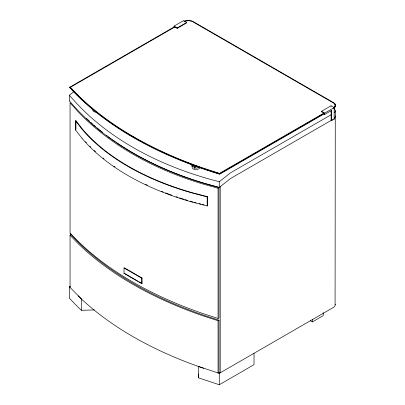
<?xml version="1.0" encoding="UTF-8"?>
<svg xmlns="http://www.w3.org/2000/svg" width="405" height="405" viewBox="0 0 405 405"><rect width="100%" height="100%" fill="white"/><g stroke="black" fill="none" stroke-linecap="round" stroke-linejoin="round"><path stroke-width="0.61" d="M334.003 108.697C335.426 109.583 335.745 111.745 334.333 112.798M335.279 110.742L335.082 305.841L333.771 307.243L219.267 373.354L198.318 366.383L198.318 377.784L219.267 384.75L254.021 364.682L254.021 353.287M198.318 377.784L198.632 374.114M192.01 165.022L191.889 166.212L192.314 166.971L192.046 165.797L193.043 165.017M335.593 105.72L334.115 107.659M334.333 118.478L335.249 116.964L335.163 115.881M73.816 91.692L69.376 95.195L69.376 100.875M332.677 119.531L230.617 178.458L219.267 187.414L219.267 181.734L230.617 172.778L331.589 114.483M218.057 188.214L203.639 184.24A352.34 236.778 -9.9 0 1 78.114 111.76L70.055 102.764L70.055 233.002L78.109 241.324A357.914 206.636 0 0 0 203.649 313.794L218.057 318.451L218.057 188.214L219.004 187.469L204.586 183.49A352.34 236.778 -9.9 0 1 116.377 142.464M192.046 165.797L194.025 166.926L195.509 165.756M194.025 166.926L194.289 168.095L196.764 166.151M333.695 107.447C335.715 106.485 335.269 103.67 333.325 102.921L192.431 21.576L188.517 20.564L184.594 21.364M174.039 27.449L174.039 26.097L183.485 20.64L186.634 22.457L186.634 22.908L177.182 28.365L174.428 26.776L69.721 87.227L69.721 87.682M183.88 21.318C186.589 19.825 190.077 19.926 192.795 21.349L333.715 102.713C336.145 103.675 336.266 107.36 333.771 108.307M174.823 27.003L70.399 87.293L78.919 96.096A357.332 206.307 0 0 0 204.257 168.45L219.5 173.375L323.924 113.086M174.039 26.097L177.182 27.915L186.634 22.457M82.028 138.353L75.548 129.985L75.548 120.903L75.927 120.68L82.407 129.048M75.548 129.985L75.927 129.767L75.927 120.68M70.055 287.57L70.055 235.27L71.002 234.723L79.056 243.051A357.914 206.636 0 0 0 204.596 315.515L219.004 320.173L219.004 372.418L218.057 372.959M324.319 113.314L219.611 173.765L219.611 174.221L324.319 113.764L324.319 113.314L321.565 111.724L321.565 111.274L331.017 105.816L334.166 107.634L334.166 119.131L331.518 120.66L331.123 120.432L331.123 110.287L331.518 110.514L331.518 120.66M321.565 111.274L324.714 113.091L334.166 107.634M323.666 113.835L324.714 114.443L331.518 110.514M82.053 129.261A240.58 138.895 0 0 0 192.689 193.134L207.168 196.891L207.547 196.673L207.547 205.76L207.168 205.978L192.679 202.237A240.58 138.895 0 0 1 82.053 138.348M94.365 309.936L81.445 310.306L78.109 307.233L69.376 298.212L69.376 286.816L70.465 286.188M124.026 267.983L124.345 267.796L142.049 278.017L142.049 283.47L141.73 283.657L124.026 273.436L124.026 267.983L141.73 278.205L142.049 278.017M124.026 273.436L124.345 273.248M218.057 318.451L219.004 317.905L219.004 187.469M70.055 235.27L78.109 243.592A357.914 206.636 0 0 0 203.649 316.062L218.057 320.719L219.004 320.173M310.169 320.659L312.351 321.924L323.215 315.652L323.215 312.65M96.066 112.175L94.461 111.896L93.261 111.167L92.669 110.114M194.289 168.095L197.022 168.05A4.278 2.87 -9.9 0 0 198.577 167.371M207.547 196.673L193.053 192.932A240.58 138.895 0 0 1 82.433 129.043M194.263 202.328L196.076 202.799M199.093 203.578L200.905 204.044M202.115 204.358L203.923 204.824M204.834 169.098L210.114 170.804M211.288 171.183L218.913 173.639M219.004 372.418L220.214 372.808L220.214 186.67M137.776 281.126L124.882 273.577M138.844 281.713L142.049 283.47M323.924 113.537L324.319 113.764M333.771 118.903L334.166 119.131M69.376 286.816L81.445 298.91L81.445 310.306M76.788 94.35L78.069 95.671M75.548 120.903L82.028 129.266M334.859 104.055L335.623 105.634M192.203 167.579L192.79 168.632L193.995 169.361L197.331 169.417A4.278 2.87 -9.9 0 0 200.004 167.721M92.355 108.748L92.78 109.507M335.163 304.221L335.279 304.762M331.017 105.816L331.017 106.267M324.714 113.091L324.714 114.443M312.351 319.525L312.351 321.924M219.267 373.354L219.267 384.75M218.057 320.719L218.057 373.02M207.168 196.891L207.168 205.978M177.182 27.915L177.182 28.365M174.428 26.776L174.428 27.226M141.73 278.205L141.73 283.657M70.323 233.229L70.323 235.756M203.649 368.307A357.914 206.636 0 0 1 78.119 295.832M219.277 187.404A352.137 236.641 -9.9 0 1 69.392 100.87M219.277 181.723A352.137 236.641 -9.9 0 1 69.392 95.19M193.069 202.004A240.58 138.895 0 0 1 190.102 201.153M187.743 200.455A240.58 138.895 0 0 1 184.812 199.559M183.647 199.199A240.58 138.895 0 0 1 179.592 197.893M177.82 197.306A240.58 138.895 0 0 1 176.028 196.698M171.882 195.25A240.58 138.895 0 0 1 165.473 192.876M163.174 191.98A240.58 138.895 0 0 1 161.458 191.302M147.369 185.201A240.58 138.895 0 0 1 145.684 184.407M115 166.931A240.58 138.895 0 0 1 113.972 166.227M103.989 158.831A240.58 138.895 0 0 1 103.007 158.046M95.504 151.627A240.58 138.895 0 0 1 94.168 150.397M90.715 147.076A240.58 138.895 0 0 1 89.875 146.24M86.452 142.671A240.58 138.895 0 0 1 85.627 141.765M115.359 141.765A352.34 236.778 -9.9 0 1 112.332 139.644M111.334 138.93A352.34 236.778 -9.9 0 1 109.846 137.852M109.33 137.472A352.34 236.778 -9.9 0 1 108.307 136.718M107.284 135.953A352.34 236.778 -9.9 0 1 106.272 135.189M102.764 132.481A352.34 236.778 -9.9 0 1 99.331 129.727M98.845 129.332A352.34 236.778 -9.9 0 1 96.922 127.737M95.499 126.532A352.34 236.778 -9.9 0 1 93.616 124.907M92.689 124.092A352.34 236.778 -9.9 0 1 90.841 122.452M89.48 121.211A352.34 236.778 -9.9 0 1 86.346 118.285M219.626 174.206A357.554 206.434 0 0 1 69.751 87.672M219.626 173.75A357.554 206.434 0 0 1 69.751 87.222M201.892 168.09A357.332 206.307 0 0 1 195.453 165.792M191.975 164.506A357.332 206.307 0 0 1 190.249 163.858M188.527 163.2A357.332 206.307 0 0 1 186.811 162.537M184.533 161.646A357.332 206.307 0 0 1 182.827 160.967M166.435 154.001A357.332 206.307 0 0 1 164.744 153.232M161.944 151.941A357.332 206.307 0 0 1 160.274 151.161M143.932 142.96A357.332 206.307 0 0 1 142.838 142.373M135.822 138.495A357.332 206.307 0 0 1 134.759 137.892M133.701 137.285A357.332 206.307 0 0 1 132.602 136.647M130.962 135.685A357.332 206.307 0 0 1 129.873 135.037M116.184 126.416A357.332 206.307 0 0 1 115.167 125.732M113.147 124.36A357.332 206.307 0 0 1 111.648 123.328M96.765 112.251A357.332 206.307 0 0 1 95.813 111.491"/></g></svg>
